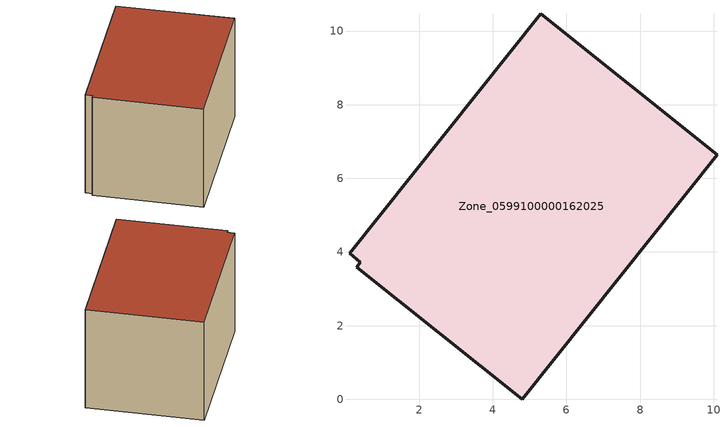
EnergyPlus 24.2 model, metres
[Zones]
Zone_0599100000162025
 floor ground (C_G): 0.11,3.97 5.3,10.47 10.09,6.64 4.8,0 0.31,3.58 0.4,3.72 z0.5
 wall outside (C_F): 4.8,0 10.09,6.64 5.3,10.47 0.11,3.97 0.4,3.72 0.31,3.58 4.8,0 z0.5:6.44
 roof outside (C_R): 5.3,10.47 0.11,3.97 0.4,3.72 0.31,3.58 4.8,0 10.09,6.64 z6.44
[BUILDING]
Pand.0599100000162025: North Axis=0; Terrain=City; Loads Convergence Tolerance Value=0.04; Temperature Convergence Tolerance Value=0.4; Solar Distribution=FullExterior; Maximum Number of Warmup Days=25; Minimum Number of Warmup Days=1
[Site:Location]
Rotterdam.The.Hague.AP_ZH_NLD Design_Conditions: Latitude=51.96; Longitude=4.45; Time Zone=1; Elevation=-4.5
[SITE:GROUNDTEMPERATURE:BUILDINGSURFACE]
18, 18, 18, 18, 18, 18, 18, 18, 18, 18, 18, 18
[MATERIAL] Thermal Absorptance=0.9; Solar Absorptance=0.7; Visible Absorptance=0.7
Name | Roughness | Thickness | Conductivity | Density | Specific Heat
G.TI.1946-1964 | MediumSmooth | 0.15 | 1 | 540 | 1210
F.TI.1946-1964 | Rough | 0.3 | 0.857143 | 1920 | 840
R.TI.1946-1964 | MediumRough | 0.2 | 0.277778 | 1500 | 1000
[CONSTRUCTION]
C_G: G.TI.1946-1964
C_F: F.TI.1946-1964
C_R: R.TI.1946-1964
[ZONE]
Zone_0599100000162025: Type=1; Multiplier=1; Ceiling Height=Autocalculate; Volume=Autocalculate; Floor Area=autocalculate; Part of Total Floor Area=Yes
[ZONEINFILTRATION:DESIGNFLOWRATE]
Infil_Zone_0599100000162025: Zone or ZoneList or Space or SpaceList=Zone_0599100000162025; Schedule=AlwaysOn; Design Flow Rate Calculation Method=Flow/Area; Flow Rate per Floor Area=0.003; Constant Term Coefficient=1; Temperature Term Coefficient=0; Velocity Term Coefficient=0; Velocity Squared Term Coefficient=0
[HVACTEMPLATE:ZONE:IDEALLOADSAIRSYSTEM]
Zone_0599100000162025: Maximum Heating Supply Air Temperature=50; Minimum Cooling Supply Air Temperature=13; Maximum Heating Supply Air Humidity Ratio=0.0156; Minimum Cooling Supply Air Humidity Ratio=0.0077; Heating Limit=NoLimit; Cooling Limit=NoLimit; Dehumidification Control Type=ConstantSensibleHeatRatio; Cooling Sensible Heat Ratio=0.7; Dehumidification Setpoint=60; Humidification Control Type=None; Humidification Setpoint=30; Outdoor Air Method=None; Outdoor Air Flow Rate per Person=0.00944; Outdoor Air Flow Rate per Zone Floor Area=0; Outdoor Air Flow Rate per Zone=0; Demand Controlled Ventilation Type=None; Outdoor Air Economizer Type=NoEconomizer; Heat Recovery Type=None; Sensible Heat Recovery Effectiveness=0.7; Latent Heat Recovery Effectiveness=0.65
[ZONECONTROL:THERMOSTAT]
ThermostatControl_Zone_0599100000162025: Zone or ZoneList=Zone_0599100000162025; Control Type Schedule=DualSetpointControlType; Control 1=Thermostat_Zone_0599100000162025; Temperature Difference Between Cutout And Setpoint=0
[THERMOSTATSETPOINT:DUALSETPOINT]
Thermostat_Zone_0599100000162025: Heating Setpoint Temperature Schedule=HeatingSetpoint_Zone_0599100000162025; Cooling Setpoint Temperature Schedule=CoolingSetpoint_Zone_0599100000162025
[SCHEDULE:COMPACT]
HeatingSetpoint_Zone_0599100000162025: Through: 12/31, For: AllDays, Until: 24:00, 21
CoolingSetpoint_Zone_0599100000162025: Through: 12/31, For: AllDays, Until: 24:00, 24
DualSetpointControlType: Through: 12/31, For: AllDays, Until: 24:00, 4
AlwaysOn: Through: 12/31, For: AllDays, Until: 24:00, 1
